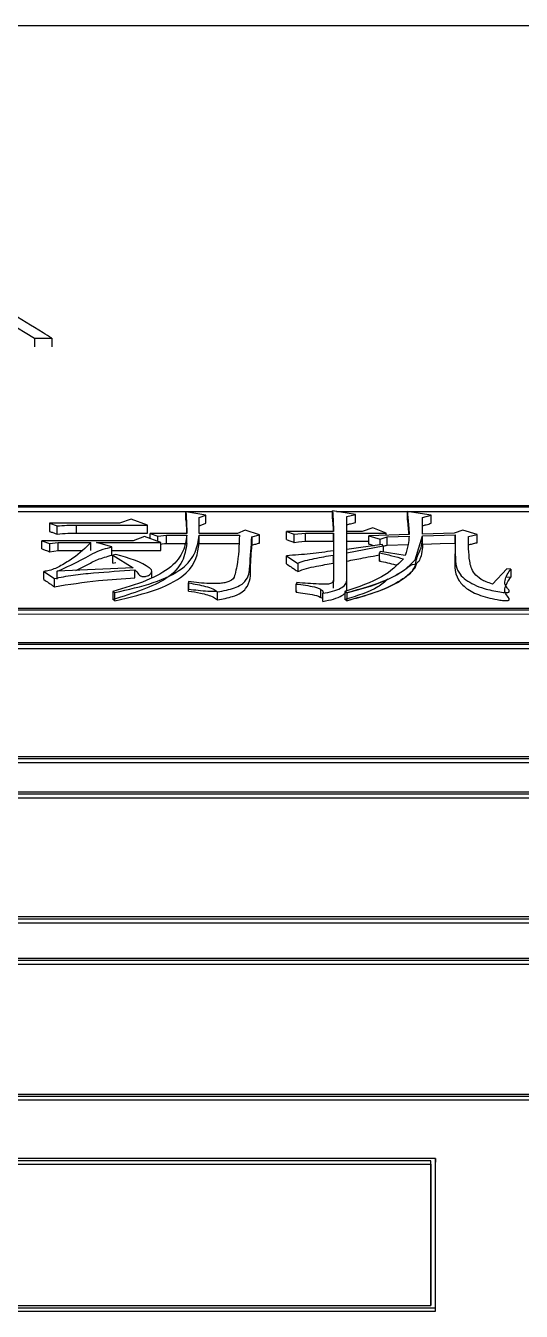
# Model space of a CAD drawing. Header units: millimetres. Extents: x 2278 to 4715, y 679 to 2402.
# Drawn here: x 2847.07 to 2852.66, y 2148.44 to 2162.95 of the extents above; entities that cross this region are included whole.
import ezdxf

# ---------------------------------------------------------------- set-up
doc = ezdxf.new("R2010")
doc.units = ezdxf.units.MM

msp = doc.modelspace()

# ---------------------------------------------------------------- linework, layer by layer
at = {"color": 7, "linetype": 'Continuous', "lineweight": 25}
for p, q in [((2863.987, 2162.947), (2826.987, 2162.949)), ((2846.868, 2159.605), (2847.163, 2159.421)), ((2847.163, 2159.421), (2847.359, 2159.421)), ((2847.359, 2159.421), (2847.359, 2159.326)), ((2861.788, 2157.531), (2839.805, 2157.531)), ((2861.738, 2157.514), (2839.855, 2157.514)), ((2845.613, 2157.468), (2850.527, 2157.468)), ((2849.099, 2157.425), (2848.872, 2157.463)), ((2848.872, 2157.371), (2848.872, 2157.463)), ((2850.786, 2157.433), (2850.527, 2157.475)), ((2850.527, 2157.383), (2850.527, 2157.475)), ((2850.571, 2157.468), (2856.022, 2157.468)), ((2851.641, 2157.425), (2851.37, 2157.467)), ((2851.37, 2157.467), (2851.37, 2157.375)), ((2847.335, 2157.334), (2847.335, 2157.242)), ((2847.335, 2157.334), (2847.422, 2157.303)), ((2848.125, 2157.334), (2847.335, 2157.334)), ((2847.638, 2157.222), (2847.638, 2157.314)), ((2847.638, 2157.314), (2848.439, 2157.314)), ((2848.255, 2157.38), (2848.125, 2157.334)), ((2848.439, 2157.314), (2848.255, 2157.38)), ((2848.439, 2157.222), (2848.439, 2157.314)), ((2849.023, 2157.399), (2849.099, 2157.425)), ((2849.023, 2157.218), (2849.023, 2157.399)), ((2849.023, 2157.307), (2849.023, 2157.399)), ((2849.099, 2157.333), (2849.099, 2157.425)), ((2850.689, 2157.41), (2850.786, 2157.433)), ((2850.689, 2157.241), (2850.689, 2157.41)), ((2850.689, 2157.409), (2850.689, 2157.41)), ((2850.689, 2157.241), (2850.689, 2157.318)), ((2850.786, 2157.341), (2850.786, 2157.433)), ((2851.543, 2157.399), (2851.641, 2157.425)), ((2851.543, 2157.21), (2851.543, 2157.399)), ((2851.543, 2157.398), (2851.543, 2157.399)), ((2851.641, 2157.333), (2851.641, 2157.425)), ((2847.422, 2157.211), (2847.422, 2157.303)), ((2847.638, 2157.222), (2848.439, 2157.222)), ((2848.406, 2157.183), (2848.277, 2157.136)), ((2848.59, 2157.117), (2848.406, 2157.183)), ((2848.471, 2157.218), (2848.558, 2157.187)), ((2848.882, 2157.218), (2848.471, 2157.218)), ((2848.471, 2157.16), (2848.471, 2157.218)), ((2848.558, 2157.187), (2848.655, 2157.198)), ((2848.558, 2157.128), (2848.558, 2157.187)), ((2848.655, 2157.198), (2848.882, 2157.198)), ((2848.655, 2157.107), (2848.655, 2157.198)), ((2848.882, 2157.107), (2848.882, 2157.198)), ((2849.023, 2157.218), (2849.023, 2157.307)), ((2849.456, 2157.218), (2849.023, 2157.218)), ((2849.023, 2157.107), (2849.023, 2157.198)), ((2849.023, 2157.198), (2849.477, 2157.198)), ((2849.542, 2157.256), (2849.456, 2157.218)), ((2849.704, 2157.202), (2849.542, 2157.256)), ((2849.618, 2157.179), (2849.704, 2157.202)), ((2849.618, 2157.179), (2849.618, 2157.087)), ((2849.704, 2157.11), (2849.704, 2157.202)), ((2850.007, 2157.241), (2850.094, 2157.21)), ((2850.537, 2157.241), (2850.007, 2157.241)), ((2850.007, 2157.149), (2850.007, 2157.241)), ((2850.094, 2157.21), (2850.224, 2157.222)), ((2850.094, 2157.118), (2850.094, 2157.21)), ((2850.224, 2157.222), (2850.537, 2157.222)), ((2850.224, 2157.13), (2850.224, 2157.222)), ((2850.537, 2157.222), (2850.537, 2157.023)), ((2850.537, 2157.13), (2850.537, 2157.222)), ((2850.862, 2157.241), (2850.689, 2157.241)), ((2850.689, 2157.149), (2850.689, 2157.241)), ((2850.689, 2157.222), (2851.132, 2157.222)), ((2850.689, 2157.038), (2850.689, 2157.222)), ((2850.689, 2157.13), (2850.689, 2157.222)), ((2850.981, 2157.283), (2850.862, 2157.241)), ((2851.392, 2157.206), (2850.938, 2157.191)), ((2850.938, 2157.191), (2851.067, 2157.156)), ((2850.938, 2157.099), (2850.938, 2157.191)), ((2851.132, 2157.222), (2850.981, 2157.283)), ((2851.067, 2157.156), (2851.143, 2157.179)), ((2851.132, 2157.197), (2851.132, 2157.222)), ((2851.143, 2157.179), (2851.392, 2157.187)), ((2851.143, 2157.087), (2851.143, 2157.179)), ((2851.462, 2156.922), (2851.543, 2157.191)), ((2851.543, 2157.211), (2851.543, 2157.306)), ((2851.9, 2157.222), (2851.543, 2157.21)), ((2851.543, 2157.191), (2851.911, 2157.202)), ((2851.543, 2157.099), (2851.543, 2157.191)), ((2851.543, 2157.191), (2851.543, 2157.191)), ((2851.998, 2157.256), (2851.9, 2157.222)), ((2851.911, 2157.11), (2851.911, 2157.202)), ((2852.16, 2157.206), (2851.998, 2157.256)), ((2852.063, 2157.183), (2852.16, 2157.206)), ((2852.16, 2157.114), (2852.16, 2157.206)), ((2847.249, 2157.136), (2847.335, 2157.105)), ((2848.277, 2157.136), (2847.249, 2157.136)), ((2847.249, 2157.045), (2847.249, 2157.136)), ((2847.335, 2157.105), (2847.433, 2157.117)), ((2847.335, 2157.105), (2847.335, 2157.013)), ((2847.433, 2157.117), (2847.801, 2157.117)), ((2847.433, 2157.025), (2847.433, 2157.117)), ((2847.433, 2157.025), (2847.696, 2157.025)), ((2847.801, 2157.025), (2847.801, 2157.117)), ((2847.866, 2157.117), (2848.59, 2157.117)), ((2848.038, 2157.066), (2847.866, 2157.117)), ((2848.038, 2156.974), (2848.038, 2157.066)), ((2848.038, 2157.025), (2848.59, 2157.025)), ((2848.59, 2157.025), (2848.59, 2157.117)), ((2848.655, 2157.107), (2848.882, 2157.107)), ((2849.023, 2157.107), (2849.477, 2157.107)), ((2850.224, 2157.13), (2850.537, 2157.13)), ((2850.537, 2157.13), (2850.537, 2156.931)), ((2850.689, 2157.13), (2850.938, 2157.13)), ((2851.089, 2157.093), (2850.689, 2157.038)), ((2850.689, 2156.999), (2851.1, 2157.078)), ((2850.689, 2156.947), (2850.689, 2157.038)), ((2851.067, 2157.09), (2851.067, 2157.156)), ((2851.1, 2157.078), (2851.089, 2157.093)), ((2851.1, 2157.078), (2851.1, 2157.01)), ((2851.143, 2157.087), (2851.381, 2157.095)), ((2851.91, 2157.03), (2851.91, 2156.937)), ((2851.912, 2157.134), (2851.911, 2157.134)), ((2848.082, 2156.983), (2848.049, 2156.975)), ((2848.049, 2156.975), (2848.277, 2156.829)), ((2848.049, 2156.884), (2848.049, 2156.975)), ((2848.049, 2156.884), (2848.082, 2156.892)), ((2850.008, 2156.967), (2850.137, 2156.881)), ((2850.008, 2156.876), (2850.008, 2156.967)), ((2850.137, 2156.881), (2850.137, 2156.789)), ((2850.537, 2156.975), (2850.537, 2156.692)), ((2850.537, 2156.884), (2850.537, 2156.975)), ((2850.537, 2156.884), (2850.537, 2156.677)), ((2850.689, 2156.688), (2850.689, 2156.999)), ((2850.689, 2156.998), (2850.689, 2156.999)), ((2850.689, 2156.597), (2850.689, 2156.907)), ((2851.067, 2157.015), (2851.057, 2156.999)), ((2851.057, 2156.907), (2851.057, 2156.999)), ((2851.057, 2156.907), (2851.067, 2156.923)), ((2851.349, 2156.971), (2851.067, 2157.015)), ((2851.462, 2156.831), (2851.479, 2156.886)), ((2847.271, 2156.698), (2847.271, 2156.789)), ((2847.271, 2156.789), (2847.389, 2156.709)), ((2848.277, 2156.829), (2847.422, 2156.793)), ((2847.422, 2156.702), (2847.422, 2156.793)), ((2848.298, 2156.717), (2848.298, 2156.809)), ((2848.487, 2156.722), (2848.487, 2156.789)), ((2852.495, 2156.821), (2852.333, 2156.648)), ((2852.539, 2156.817), (2852.495, 2156.821)), ((2852.539, 2156.817), (2852.539, 2156.725)), ((2847.389, 2156.618), (2847.389, 2156.709)), ((2848.904, 2156.676), (2848.904, 2156.585)), ((2848.904, 2156.569), (2848.904, 2156.66)), ((2850.126, 2156.664), (2850.116, 2156.648)), ((2850.116, 2156.557), (2850.116, 2156.648)), ((2850.537, 2156.601), (2850.537, 2156.692)), ((2850.689, 2156.597), (2850.689, 2156.688)), ((2852.495, 2156.729), (2852.539, 2156.725)), ((2848.049, 2156.563), (2848.049, 2156.472)), ((2848.049, 2156.563), (2848.071, 2156.551)), ((2848.071, 2156.46), (2848.049, 2156.472)), ((2848.071, 2156.46), (2848.071, 2156.551)), ((2848.904, 2156.569), (2848.904, 2156.585)), ((2849.229, 2156.468), (2849.229, 2156.559)), ((2850.116, 2156.557), (2850.126, 2156.573)), ((2850.397, 2156.495), (2850.397, 2156.586)), ((2850.418, 2156.452), (2850.418, 2156.543)), ((2850.667, 2156.563), (2850.667, 2156.472)), ((2850.667, 2156.563), (2850.689, 2156.551)), ((2850.689, 2156.46), (2850.667, 2156.472)), ((2850.689, 2156.551), (2850.689, 2156.46)), ((2839.805, 2156.356), (2861.788, 2156.355)), ((2839.805, 2156.31), (2861.788, 2156.309)), ((2839.855, 2156.375), (2861.738, 2156.374)), ((2861.738, 2155.985), (2839.755, 2155.986)), ((2861.688, 2155.966), (2839.805, 2155.966)), ((2839.805, 2155.921), (2861.688, 2155.921)), ((2839.805, 2154.7), (2861.688, 2154.7)), ((2839.755, 2154.68), (2861.738, 2154.679)), ((2839.755, 2154.635), (2861.738, 2154.635)), ((2861.788, 2154.3), (2839.805, 2154.3)), ((2839.855, 2154.279), (2861.738, 2154.278)), ((2839.855, 2154.235), (2861.738, 2154.234)), ((2839.805, 2152.869), (2861.788, 2152.868)), ((2839.805, 2152.826), (2861.788, 2152.825)), ((2861.738, 2152.891), (2839.855, 2152.892)), ((2861.738, 2152.423), (2839.755, 2152.423)), ((2861.688, 2152.399), (2839.805, 2152.4)), ((2839.805, 2152.357), (2861.688, 2152.356)), ((2839.755, 2150.868), (2861.739, 2150.867)), ((2839.755, 2150.826), (2861.739, 2150.825)), ((2839.805, 2150.892), (2861.689, 2150.892)), ((2851.688, 2150.165), (2839.706, 2150.166)), ((2851.638, 2150.14), (2839.755, 2150.14)), ((2839.755, 2150.099), (2851.638, 2150.099)), ((2851.638, 2150.099), (2851.638, 2150.14)), ((2851.688, 2150.165), (2851.688, 2150.124)), ((2851.688, 2148.44), (2851.688, 2150.124)), ((2839.706, 2148.48), (2851.688, 2148.48)), ((2839.756, 2148.507), (2851.638, 2148.507)), ((2851.688, 2148.44), (2851.688, 2148.48)), ((2839.706, 2148.44), (2851.688, 2148.44))]:
    msp.add_line(p, q, dxfattribs=at)
at = {"color": 7, "linetype": 'Continuous', "lineweight": 25, "flags": 128}
for points in [[(2847.163, 2159.421), (2847.163, 2159.397), (2847.163, 2159.373), (2847.163, 2159.326)], [(2847.335, 2157.013), (2847.384, 2157.019), (2847.433, 2157.025)], [(2848.59, 2157.099), (2848.606, 2157.101), (2848.631, 2157.104), (2848.655, 2157.107)], [(2850.094, 2157.118), (2850.143, 2157.123), (2850.183, 2157.126), (2850.224, 2157.13)], [(2851.543, 2157.099), (2851.643, 2157.102), (2851.743, 2157.105), (2851.911, 2157.11)]]:
    msp.add_lwpolyline(points, dxfattribs=at)
at = {"color": 7, "linetype": 'Continuous', "lineweight": 25}
for points, knots in [([(2847.359, 2159.421), (2847.326, 2159.441), (2847.166, 2159.542), (2846.858, 2159.731), (2846.583, 2159.895), (2846.435, 2159.982)], [0, 0, 0, 0, 0.104313, 0.521568, 1, 1, 1, 1]), ([(2848.872, 2157.463), (2848.875, 2157.417), (2848.882, 2157.335), (2848.882, 2157.253), (2848.882, 2157.218)], [0, 0, 0, 0, 0.5756678, 1, 1, 1, 1]), ([(2850.527, 2157.475), (2850.53, 2157.433), (2850.537, 2157.355), (2850.537, 2157.277), (2850.537, 2157.241)], [0, 0, 0, 0, 0.5442719, 1, 1, 1, 1]), ([(2851.37, 2157.467), (2851.376, 2157.414), (2851.386, 2157.327), (2851.39, 2157.24), (2851.392, 2157.206)], [0, 0, 0, 0, 0.617116, 1, 1, 1, 1]), ([(2847.422, 2157.303), (2847.457, 2157.306), (2847.528, 2157.313), (2847.602, 2157.314), (2847.638, 2157.314)], [0, 0, 0, 0, 0.498867, 1, 1, 1, 1]), ([(2848.872, 2157.371), (2848.875, 2157.33), (2848.88, 2157.28), (2848.881, 2157.229), (2848.881, 2157.221)], [0, 0, 0, 0, 0.82802, 1, 1, 1, 1]), ([(2849.023, 2157.307), (2849.029, 2157.309), (2849.042, 2157.313), (2849.061, 2157.32), (2849.08, 2157.327), (2849.092, 2157.331), (2849.099, 2157.333)], [0, 0, 0, 0, 0.25, 0.5, 0.75, 1, 1, 1, 1]), ([(2850.527, 2157.383), (2850.53, 2157.351), (2850.534, 2157.304), (2850.535, 2157.256), (2850.536, 2157.241)], [0, 0, 0, 0, 0.675043, 1, 1, 1, 1]), ([(2850.689, 2157.318), (2850.703, 2157.321), (2850.726, 2157.327), (2850.759, 2157.334), (2850.777, 2157.339), (2850.786, 2157.341)], [0, 0, 0, 0, 0.439881, 0.71994, 1, 1, 1, 1]), ([(2851.37, 2157.375), (2851.374, 2157.344), (2851.381, 2157.288), (2851.385, 2157.231), (2851.387, 2157.206)], [0, 0, 0, 0, 0.550115, 1, 1, 1, 1]), ([(2851.543, 2157.306), (2851.557, 2157.31), (2851.58, 2157.317), (2851.613, 2157.325), (2851.631, 2157.331), (2851.641, 2157.333)], [0, 0, 0, 0, 0.420135, 0.710067, 1, 1, 1, 1]), ([(2847.335, 2157.242), (2847.348, 2157.237), (2847.368, 2157.23), (2847.397, 2157.22), (2847.414, 2157.214), (2847.422, 2157.211)], [0, 0, 0, 0, 0.428609, 0.7143039, 1, 1, 1, 1]), ([(2847.422, 2157.211), (2847.462, 2157.215), (2847.533, 2157.222), (2847.606, 2157.222), (2847.638, 2157.222)], [0, 0, 0, 0, 0.558823, 1, 1, 1, 1]), ([(2848.882, 2157.198), (2848.874, 2157.138), (2848.856, 2157.017), (2848.725, 2156.836), (2848.438, 2156.679), (2848.18, 2156.602), (2848.049, 2156.563)], [0, 0, 0, 0, 0.244354, 0.489935, 0.74136, 1, 1, 1, 1]), ([(2848.071, 2156.551), (2848.222, 2156.585), (2848.518, 2156.653), (2848.855, 2156.813), (2848.994, 2157.007), (2849.013, 2157.135), (2849.023, 2157.198)], [0, 0, 0, 0, 0.260193, 0.511851, 0.756551, 1, 1, 1, 1]), ([(2849.477, 2157.198), (2849.473, 2157.082), (2849.469, 2156.936), (2849.429, 2156.767), (2849.414, 2156.705), (2849.359, 2156.674), (2849.313, 2156.661), (2849.239, 2156.652), (2849.097, 2156.652), (2848.981, 2156.666), (2848.904, 2156.676)], [0, 0, 0, 0, 0.489896, 0.610272, 0.706493, 0.735858, 0.765559, 0.797173, 0.865064, 1, 1, 1, 1]), ([(2849.229, 2156.559), (2849.297, 2156.572), (2849.397, 2156.592), (2849.497, 2156.637), (2849.585, 2156.716), (2849.597, 2156.904), (2849.61, 2157.069), (2849.618, 2157.179)], [0, 0, 0, 0, 0.132838, 0.196641, 0.258559, 0.505709, 1, 1, 1, 1]), ([(2851.392, 2157.187), (2851.389, 2157.156), (2851.384, 2157.085), (2851.361, 2157.013), (2851.349, 2156.971)], [0, 0, 0, 0, 0.426568, 1, 1, 1, 1]), ([(2851.466, 2156.876), (2851.468, 2156.89), (2851.473, 2156.918), (2851.497, 2156.996), (2851.531, 2157.048), (2851.541, 2157.128), (2851.543, 2157.172), (2851.543, 2157.186), (2851.543, 2157.191)], [0, 0, 0, 0, 0.068352, 0.139472, 0.508143, 0.851675, 0.94747, 1, 1, 1, 1]), ([(2851.911, 2157.202), (2851.911, 2157.119), (2851.911, 2156.972), (2851.92, 2156.796), (2852.028, 2156.695), (2852.12, 2156.64), (2852.247, 2156.591), (2852.375, 2156.564), (2852.469, 2156.551), (2852.502, 2156.552), (2852.511, 2156.554), (2852.516, 2156.556), (2852.52, 2156.558), (2852.524, 2156.565), (2852.52, 2156.575), (2852.506, 2156.596), (2852.473, 2156.633), (2852.468, 2156.712), (2852.511, 2156.775), (2852.539, 2156.817)], [0, 0, 0, 0, 0.249545, 0.436315, 0.501271, 0.564646, 0.626364, 0.704484, 0.733965, 0.739063, 0.743353, 0.745337, 0.747325, 0.751675, 0.763079, 0.778003, 0.812665, 0.875175, 1, 1, 1, 1]), ([(2852.333, 2156.648), (2852.308, 2156.656), (2852.259, 2156.67), (2852.186, 2156.71), (2852.1, 2156.787), (2852.061, 2156.953), (2852.062, 2157.091), (2852.063, 2157.183)], [0, 0, 0, 0, 0.065694, 0.129902, 0.255713, 0.503859, 1, 1, 1, 1]), ([(2847.249, 2157.045), (2847.261, 2157.04), (2847.282, 2157.033), (2847.311, 2157.022), (2847.327, 2157.016), (2847.335, 2157.013)], [0, 0, 0, 0, 0.428613, 0.714306, 1, 1, 1, 1]), ([(2847.801, 2157.117), (2847.74, 2157.056), (2847.648, 2156.964), (2847.476, 2156.862), (2847.369, 2156.806), (2847.291, 2156.792), (2847.271, 2156.789)], [0, 0, 0, 0, 0.493221, 0.743655, 0.934367, 1, 1, 1, 1]), ([(2847.422, 2156.793), (2847.525, 2156.838), (2847.705, 2156.918), (2847.872, 2157.026), (2848.005, 2157.058), (2848.038, 2157.066)], [0, 0, 0, 0, 0.498749, 0.872406, 1, 1, 1, 1]), ([(2848.882, 2157.107), (2848.873, 2157.039), (2848.853, 2156.904), (2848.642, 2156.659), (2848.276, 2156.544), (2848.049, 2156.472)], [0, 0, 0, 0, 0.274345, 0.550604, 1, 1, 1, 1]), ([(2848.071, 2156.46), (2848.24, 2156.499), (2848.57, 2156.575), (2848.977, 2156.802), (2849.006, 2156.992), (2849.023, 2157.107)], [0, 0, 0, 0, 0.291461, 0.571537, 1, 1, 1, 1]), ([(2849.229, 2156.468), (2849.288, 2156.48), (2849.388, 2156.499), (2849.5, 2156.545), (2849.607, 2156.653), (2849.598, 2156.841), (2849.611, 2157.002), (2849.618, 2157.087)], [0, 0, 0, 0, 0.117242, 0.195683, 0.274072, 0.616161, 1, 1, 1, 1]), ([(2849.618, 2157.087), (2849.632, 2157.091), (2849.661, 2157.099), (2849.69, 2157.107), (2849.704, 2157.11)], [0, 0, 0, 0, 0.5, 1, 1, 1, 1]), ([(2850.007, 2157.149), (2850.02, 2157.145), (2850.04, 2157.137), (2850.069, 2157.127), (2850.086, 2157.121), (2850.094, 2157.118)], [0, 0, 0, 0, 0.4286115, 0.7143059, 1, 1, 1, 1]), ([(2850.537, 2157.023), (2850.451, 2157.01), (2850.278, 2156.986), (2850.098, 2156.974), (2850.008, 2156.967)], [0, 0, 0, 0, 0.499593, 1, 1, 1, 1]), ([(2850.938, 2157.099), (2850.952, 2157.095), (2850.973, 2157.089), (2850.995, 2157.083), (2851.003, 2157.081)], [0, 0, 0, 0, 0.643901, 1, 1, 1, 1]), ([(2851.1, 2157.074), (2851.102, 2157.074), (2851.116, 2157.079), (2851.131, 2157.083), (2851.143, 2157.087)], [0, 0, 0, 0, 0.125351, 1, 1, 1, 1]), ([(2851.543, 2157.099), (2851.543, 2157.097), (2851.543, 2157.085), (2851.541, 2157.041), (2851.534, 2156.976), (2851.5, 2156.893), (2851.478, 2156.882), (2851.466, 2156.876)], [0, 0, 0, 0, 0.0144486, 0.1335513, 0.4957535, 0.7437002, 1, 1, 1, 1]), ([(2851.911, 2157.11), (2851.911, 2157.065), (2851.91, 2156.929), (2851.893, 2156.752), (2852.027, 2156.597), (2852.188, 2156.514), (2852.355, 2156.475), (2852.462, 2156.461), (2852.493, 2156.461), (2852.507, 2156.462), (2852.515, 2156.464), (2852.521, 2156.468), (2852.524, 2156.475), (2852.514, 2156.499), (2852.473, 2156.537), (2852.468, 2156.62), (2852.509, 2156.682), (2852.539, 2156.725)], [0, 0, 0, 0, 0.135472, 0.406763, 0.50628, 0.604985, 0.704283, 0.727912, 0.736946, 0.74078, 0.744655, 0.748047, 0.752351, 0.764139, 0.816594, 0.869623, 1, 1, 1, 1]), ([(2852.063, 2157.091), (2852.077, 2157.094), (2852.1, 2157.1), (2852.133, 2157.108), (2852.151, 2157.112), (2852.16, 2157.114)], [0, 0, 0, 0, 0.44, 0.72, 1, 1, 1, 1]), ([(2847.63, 2156.802), (2847.671, 2156.821), (2847.757, 2156.861), (2847.87, 2156.927), (2847.982, 2156.959), (2848.038, 2156.974)], [0, 0, 0, 0, 0.319596, 0.657164, 1, 1, 1, 1]), ([(2848.298, 2156.809), (2848.313, 2156.792), (2848.331, 2156.772), (2848.349, 2156.746), (2848.365, 2156.737), (2848.38, 2156.733), (2848.389, 2156.731), (2848.398, 2156.731), (2848.411, 2156.732), (2848.431, 2156.737), (2848.452, 2156.745), (2848.478, 2156.76), (2848.488, 2156.782), (2848.488, 2156.808), (2848.394, 2156.891), (2848.229, 2156.94), (2848.082, 2156.983)], [0, 0, 0, 0, 0.122721, 0.15416, 0.184961, 0.198897, 0.205533, 0.212114, 0.225991, 0.241808, 0.277356, 0.311034, 0.368969, 0.430506, 0.491702, 1, 1, 1, 1]), ([(2850.137, 2156.881), (2850.148, 2156.887), (2850.171, 2156.899), (2850.237, 2156.916), (2850.356, 2156.944), (2850.465, 2156.963), (2850.537, 2156.975)], [0, 0, 0, 0, 0.120416, 0.244636, 0.495058, 1, 1, 1, 1]), ([(2850.137, 2156.789), (2850.167, 2156.801), (2850.229, 2156.826), (2850.371, 2156.854), (2850.474, 2156.872), (2850.537, 2156.884)], [0, 0, 0, 0, 0.2729687, 0.5543374, 1, 1, 1, 1]), ([(2851.327, 2156.932), (2851.257, 2156.86), (2851.116, 2156.715), (2850.818, 2156.614), (2850.667, 2156.563)], [0, 0, 0, 0, 0.492671, 1, 1, 1, 1]), ([(2850.689, 2156.907), (2850.75, 2156.919), (2850.849, 2156.938), (2850.971, 2156.961), (2851.033, 2156.973), (2851.057, 2156.978)], [0, 0, 0, 0, 0.4959559, 0.8067962, 1, 1, 1, 1]), ([(2850.689, 2156.551), (2850.852, 2156.596), (2851.094, 2156.664), (2851.34, 2156.799), (2851.419, 2156.878), (2851.462, 2156.922)], [0, 0, 0, 0, 0.480373, 0.715158, 1, 1, 1, 1]), ([(2851.057, 2156.999), (2851.104, 2156.989), (2851.199, 2156.969), (2851.285, 2156.944), (2851.327, 2156.932)], [0, 0, 0, 0, 0.507162, 1, 1, 1, 1]), ([(2851.057, 2156.907), (2851.087, 2156.901), (2851.149, 2156.888), (2851.212, 2156.873), (2851.243, 2156.864), (2851.245, 2156.864)], [0, 0, 0, 0, 0.472115, 0.967418, 1, 1, 1, 1]), ([(2847.389, 2156.709), (2847.458, 2156.724), (2847.598, 2156.753), (2847.909, 2156.78), (2848.142, 2156.797), (2848.298, 2156.809)], [0, 0, 0, 0, 0.246072, 0.496734, 1, 1, 1, 1]), ([(2850.008, 2156.876), (2850.025, 2156.864), (2850.055, 2156.844), (2850.098, 2156.815), (2850.124, 2156.798), (2850.137, 2156.789)], [0, 0, 0, 0, 0.4031195, 0.7015597, 1, 1, 1, 1]), ([(2851.471, 2156.875), (2851.445, 2156.827), (2851.419, 2156.779), (2851.381, 2156.748), (2851.315, 2156.697), (2851.156, 2156.603), (2850.924, 2156.52), (2850.76, 2156.477), (2850.707, 2156.464), (2850.689, 2156.46)], [0, 0, 0, 0, 0.172585, 0.175983, 0.205093, 0.521257, 0.851512, 0.949107, 1, 1, 1, 1]), ([(2850.689, 2156.551), (2850.706, 2156.555), (2850.876, 2156.595), (2851.106, 2156.672), (2851.288, 2156.772), (2851.357, 2156.821), (2851.379, 2156.838), (2851.385, 2156.842), (2851.419, 2156.869), (2851.445, 2156.872), (2851.471, 2156.875)], [0, 0, 0, 0, 0.048659, 0.478007, 0.711563, 0.794803, 0.817387, 0.823945, 0.827352, 1, 1, 1, 1]), ([(2850.689, 2156.46), (2850.852, 2156.505), (2851.094, 2156.573), (2851.34, 2156.708), (2851.419, 2156.787), (2851.462, 2156.831)], [0, 0, 0, 0, 0.480491, 0.715254, 1, 1, 1, 1]), ([(2847.271, 2156.698), (2847.288, 2156.686), (2847.317, 2156.667), (2847.356, 2156.64), (2847.378, 2156.625), (2847.389, 2156.618)], [0, 0, 0, 0, 0.442564, 0.721282, 1, 1, 1, 1]), ([(2847.389, 2156.618), (2847.553, 2156.644), (2847.848, 2156.69), (2848.16, 2156.709), (2848.298, 2156.717)], [0, 0, 0, 0, 0.5559142, 1, 1, 1, 1]), ([(2848.904, 2156.676), (2848.904, 2156.673), (2848.904, 2156.668), (2848.904, 2156.663), (2848.904, 2156.66)], [0, 0, 0, 0, 0.56, 1, 1, 1, 1]), ([(2848.904, 2156.66), (2848.97, 2156.649), (2849.068, 2156.632), (2849.18, 2156.597), (2849.213, 2156.571), (2849.229, 2156.559)], [0, 0, 0, 0, 0.509707, 0.758863, 1, 1, 1, 1]), ([(2850.116, 2156.648), (2850.188, 2156.639), (2850.277, 2156.628), (2850.368, 2156.602), (2850.403, 2156.585), (2850.424, 2156.564), (2850.42, 2156.55), (2850.418, 2156.543)], [0, 0, 0, 0, 0.513521, 0.639448, 0.762318, 0.88191, 1, 1, 1, 1]), ([(2850.538, 2156.692), (2850.537, 2156.685), (2850.536, 2156.673), (2850.518, 2156.658), (2850.495, 2156.65), (2850.466, 2156.646), (2850.425, 2156.645), (2850.311, 2156.65), (2850.208, 2156.658), (2850.126, 2156.664)], [0, 0, 0, 0, 0.116135, 0.174978, 0.235386, 0.296971, 0.360825, 0.490326, 1, 1, 1, 1]), ([(2850.418, 2156.543), (2850.456, 2156.55), (2850.53, 2156.564), (2850.621, 2156.597), (2850.68, 2156.641), (2850.686, 2156.673), (2850.689, 2156.688)], [0, 0, 0, 0, 0.2601448, 0.513561, 0.7588753, 1, 1, 1, 1]), ([(2850.418, 2156.452), (2850.46, 2156.46), (2850.543, 2156.475), (2850.634, 2156.513), (2850.682, 2156.555), (2850.687, 2156.583), (2850.689, 2156.597)], [0, 0, 0, 0, 0.290992, 0.572857, 0.787844, 1, 1, 1, 1]), ([(2851.151, 2156.702), (2851.117, 2156.672), (2851.013, 2156.578), (2850.807, 2156.515), (2850.667, 2156.472)], [0, 0, 0, 0, 0.323931, 1, 1, 1, 1]), ([(2849.222, 2156.563), (2849.188, 2156.562), (2849.117, 2156.561), (2849.013, 2156.576), (2848.94, 2156.582), (2848.904, 2156.585)], [0, 0, 0, 0, 0.311718, 0.656171, 1, 1, 1, 1]), ([(2848.904, 2156.569), (2848.949, 2156.562), (2849.024, 2156.55), (2849.117, 2156.526), (2849.188, 2156.501), (2849.215, 2156.479), (2849.229, 2156.468)], [0, 0, 0, 0, 0.348073, 0.570364, 0.788384, 1, 1, 1, 1]), ([(2850.116, 2156.557), (2850.185, 2156.548), (2850.29, 2156.535), (2850.391, 2156.505), (2850.404, 2156.49), (2850.404, 2156.49)], [0, 0, 0, 0, 0.659998, 0.98999, 1, 1, 1, 1]), ([(2851.638, 2148.507), (2851.638, 2148.679), (2851.638, 2149.023), (2851.638, 2149.569), (2851.638, 2149.937), (2851.638, 2150.14)], [0, 0, 0, 0, 0.30968, 0.619361, 1, 1, 1, 1]), ([(2851.638, 2150.099), (2851.638, 2149.966), (2851.638, 2149.7), (2851.638, 2149.172), (2851.638, 2148.77), (2851.638, 2148.507)], [0, 0, 0, 0, 0.256293, 0.512586, 1, 1, 1, 1]), ([(2851.688, 2148.48), (2851.688, 2148.652), (2851.688, 2148.997), (2851.688, 2149.56), (2851.688, 2149.945), (2851.688, 2150.165)], [0, 0, 0, 0, 0.300085, 0.600171, 1, 1, 1, 1])]:
    msp.add_open_spline(points, degree=3, knots=knots, dxfattribs=at)

doc.saveas('drawing.dxf')
